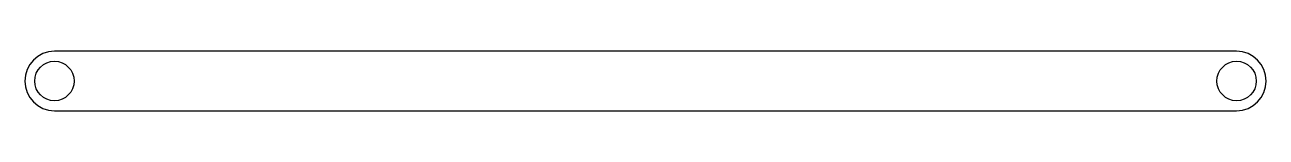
# Model space of a CAD drawing. Header units: millimetres. Extents: x -0.3 to 12.3, y -0.3 to 0.3.
import ezdxf

# ---------------------------------------------------------------- set-up
doc = ezdxf.new("R2010")
doc.units = ezdxf.units.MM

msp = doc.modelspace()

# ---------------------------------------------------------------- linework, layer by layer
at = {"color": 7, "linetype": 'Continuous', "lineweight": 25}
for p, q in [((12, 0.3), (0, 0.3)), ((0, -0.3), (12, -0.3))]:
    msp.add_line(p, q, dxfattribs=at)
for centre in [(0, 0), (12, 0)]:
    msp.add_circle(centre, 0.2, dxfattribs=at)
for centre, start, end in [((0, 0), 90, 270), ((12, 0), 270, 90)]:
    msp.add_arc(centre, 0.3, start, end, dxfattribs=at)

doc.saveas('drawing.dxf')
